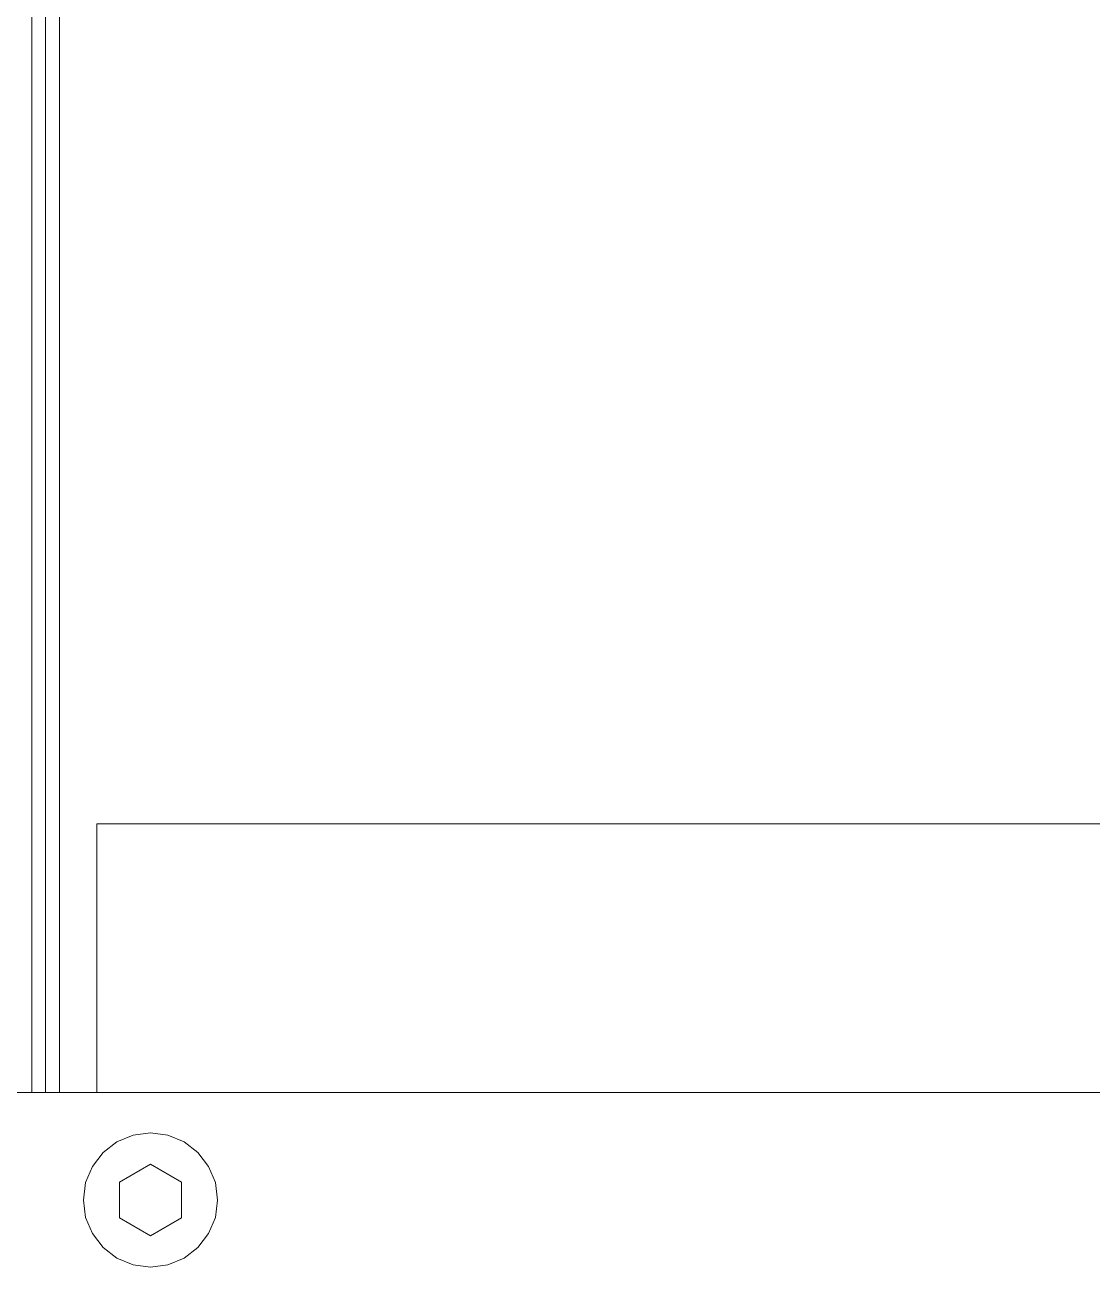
# Model space of a CAD drawing. Header units: inches. Extents: x -827 to 154, y -802 to 207.
# Drawn here: x -121.851 to -119.369, y -164.99 to -162.101 of the extents above; entities that cross this region are included whole.
import ezdxf

# ---------------------------------------------------------------- set-up
doc = ezdxf.new("R2010")
doc.units = ezdxf.units.IN
doc.header["$MEASUREMENT"] = 0
doc.layers.add('Layer0', color=7, linetype='Continuous', lineweight=9)
doc.layers.add('Shop_Sabre_RC-8_CNC_Router_skp', color=8, linetype='Continuous', lineweight=9)

# ---------------------------------------------------------------- blocks, each defined once
blk = doc.blocks.new('Shop_Sabre_RC-8_CNC_Router_skp_63-402802-Level 1')
at = {"layer": 'Layer0'}
blk.add_line((0, 0), (0, 5), dxfattribs=at)
blk.add_line((0, 0), (0, 5), dxfattribs=at)
blk = doc.blocks.new('Shop_Sabre_RC-8_CNC_Router_skp_62-402801-Level 1')
blk.add_blockref('Shop_Sabre_RC-8_CNC_Router_skp_63-402802-Level 1', (0, 0))
blk = doc.blocks.new('Shop_Sabre_RC-8_CNC_Router_skp_95-402834-Level 1')
blk.add_blockref('Shop_Sabre_RC-8_CNC_Router_skp_62-402801-Level 1', (0, 0.09375))
blk = doc.blocks.new('Shop_Sabre_RC-8_CNC_Router_skp_54-402793-Level 1')
at = {"layer": 'Layer0'}
for p, q in [((-0.1173, 0.2031), (-0.0607, 0.2265)), ((-0.0607, 0.2265), (-0.1173, 0.2031)), ((-0.0607, 0.2265), (0, 0.2345)), ((0, 0.2345), (-0.0607, 0.2265)), ((0, 0.2345), (0.0607, 0.2265)), ((0.0607, 0.2265), (0, 0.2345)), ((0.0607, 0.2265), (0.1172, 0.2031)), ((0.0607, 0.2265), (0.1172, 0.2031)), ((-0.1658, 0.1658), (-0.1173, 0.2031)), ((-0.1173, 0.2031), (-0.1658, 0.1658)), ((0.1172, 0.2031), (0.1658, 0.1658)), ((0.1658, 0.1658), (0.1172, 0.2031)), ((-0.2031, 0.1172), (-0.1658, 0.1658)), ((-0.2031, 0.1172), (-0.1658, 0.1658)), ((0.1658, 0.1658), (0.2031, 0.1172)), ((0.1658, 0.1658), (0.2031, 0.1172)), ((-0.2265, 0.0607), (-0.2031, 0.1172)), ((-0.2265, 0.0607), (-0.2031, 0.1172)), ((-0.125, 0), (-0.0625, 0.1083)), ((-0.0625, 0.1083), (-0.125, 0)), ((-0.0625, 0.1083), (0.0625, 0.1083)), ((-0.0625, 0.1083), (0.0625, 0.1083)), ((0.0625, 0.1083), (0.125, 0)), ((0.125, 0), (0.0625, 0.1083)), ((0.2031, 0.1172), (0.2265, 0.0607)), ((0.2031, 0.1172), (0.2265, 0.0607)), ((-0.2265, 0.0607), (-0.2345, 0)), ((-0.2265, 0.0607), (-0.2345, 0)), ((0.2265, 0.0607), (0.2345, 0)), ((0.2265, 0.0607), (0.2345, 0)), ((-0.2265, -0.0607), (-0.2345, 0)), ((-0.2265, -0.0607), (-0.2345, 0)), ((-0.125, 0), (-0.0625, -0.1083)), ((-0.125, 0), (-0.0625, -0.1083)), ((0.125, 0), (0.0625, -0.1083)), ((0.125, 0), (0.0625, -0.1083)), ((0.2265, -0.0607), (0.2345, 0)), ((0.2345, 0), (0.2265, -0.0607)), ((-0.2265, -0.0607), (-0.2031, -0.1173)), ((-0.2031, -0.1173), (-0.2265, -0.0607)), ((0.2031, -0.1173), (0.2265, -0.0607)), ((0.2265, -0.0607), (0.2031, -0.1173)), ((-0.2031, -0.1173), (-0.1658, -0.1658)), ((-0.1658, -0.1658), (-0.2031, -0.1173)), ((-0.0625, -0.1083), (0.0625, -0.1083)), ((0.0625, -0.1083), (-0.0625, -0.1083)), ((0.1658, -0.1658), (0.2031, -0.1173)), ((0.2031, -0.1173), (0.1658, -0.1658)), ((-0.1658, -0.1658), (-0.1173, -0.2031)), ((-0.1658, -0.1658), (-0.1173, -0.2031)), ((0.1172, -0.2031), (0.1658, -0.1658)), ((0.1658, -0.1658), (0.1172, -0.2031)), ((-0.1173, -0.2031), (-0.0607, -0.2265)), ((-0.1173, -0.2031), (-0.0607, -0.2265)), ((0.0607, -0.2265), (0.1172, -0.2031)), ((0.0607, -0.2265), (0.1172, -0.2031)), ((-0.0607, -0.2265), (0, -0.2345)), ((0, -0.2345), (-0.0607, -0.2265)), ((0, -0.2345), (0.0607, -0.2265)), ((0, -0.2345), (0.0607, -0.2265))]:
    blk.add_line(p, q, dxfattribs=at)
blk = doc.blocks.new('Shop_Sabre_RC-8_CNC_Router_skp_53-402792-Level 1')
at = {"xscale": 0.665913051498123, "yscale": 0.665913051498123, "zscale": -0.665913051498123, "rotation": 89.9999999999728}
blk.add_blockref('Shop_Sabre_RC-8_CNC_Router_skp_54-402793-Level 1', (15.3125, 7.3125), dxfattribs=at)
blk = doc.blocks.new('Shop_Sabre_RC-8_CNC_Router_skp_94-402833-Level 1')
blk.add_blockref('Shop_Sabre_RC-8_CNC_Router_skp_53-402792-Level 1', (0, 0))
at = {"zscale": -1, "rotation": 89.9999999999728}
blk.add_blockref('Shop_Sabre_RC-8_CNC_Router_skp_95-402834-Level 1', (15.9062, 7.0625), dxfattribs=at)
blk = doc.blocks.new('Shop_Sabre_RC-8_CNC_Router_skp_93-402832-Level 1')
blk.add_blockref('Shop_Sabre_RC-8_CNC_Router_skp_94-402833-Level 1', (0, 0))
blk = doc.blocks.new('Shop_Sabre_RC-8_CNC_Router_skp_92-402831-Level 1')
at = {"layer": 'Layer0'}
for q in [(5, 0.625), (5, 0.625), (0, 0), (0, 0)]:
    blk.add_line((5, 0), q, dxfattribs=at)
blk = doc.blocks.new('Shop_Sabre_RC-8_CNC_Router_skp_79-402818-Level 1')
for name, p in [('Shop_Sabre_RC-8_CNC_Router_skp_93-402832-Level 1', (0, 0)), ('Shop_Sabre_RC-8_CNC_Router_skp_92-402831-Level 1', (10.4375, 6.4375))]:
    blk.add_blockref(name, p)
blk = doc.blocks.new('Shop_Sabre_RC-8_CNC_Router_skp_37-402776-Level 1')
at = {"layer": 'Layer0'}
for p, q in [((3.75, 37.9201), (3.75, 0.375)), ((3.75, 0.375), (3.75, 37.9201)), ((3.7826, 37.9201), (3.7826, 0.375)), ((3.7826, 0.375), (3.7826, 37.9201)), ((3.8147, 0.375), (3.8147, 37.9201)), ((3.8147, 37.9201), (3.8147, 0.375))]:
    blk.add_line(p, q, dxfattribs=at)
blk = doc.blocks.new('Shop_Sabre_RC-8_CNC_Router_skp_35-402774-Level 1')
blk.add_blockref('Shop_Sabre_RC-8_CNC_Router_skp_37-402776-Level 1', (0, 0))
blk = doc.blocks.new('Shop_Sabre_RC-8_CNC_Router_skp_27-402766-Level 1')
blk.add_blockref('Shop_Sabre_RC-8_CNC_Router_skp_35-402774-Level 1', (7.5, 2.2188))
blk = doc.blocks.new('Shop_Sabre_RC-8_CNC_Router_skp_1-402740-Level 1')
for name, p in [('Shop_Sabre_RC-8_CNC_Router_skp_27-402766-Level 1', (46.125, -8.2188)), ('Shop_Sabre_RC-8_CNC_Router_skp_79-402818-Level 1', (41.851, 24.8576))]:
    blk.add_blockref(name, p)
blk = doc.blocks.new('Shop_Sabre_RC-8_CNC_Router_skp-402726-Level 1')
blk.add_blockref('Shop_Sabre_RC-8_CNC_Router_skp_1-402740-Level 1', (0, 0))

msp = doc.modelspace()

# ---------------------------------------------------------------- block references
at = {"layer": 'Shop_Sabre_RC-8_CNC_Router_skp', "color": 7, "rotation": 180}
msp.add_blockref('Shop_Sabre_RC-8_CNC_Router_skp-402726-Level 1', (-64.395614, -132.663924), dxfattribs=at)

doc.saveas('drawing.dxf')
